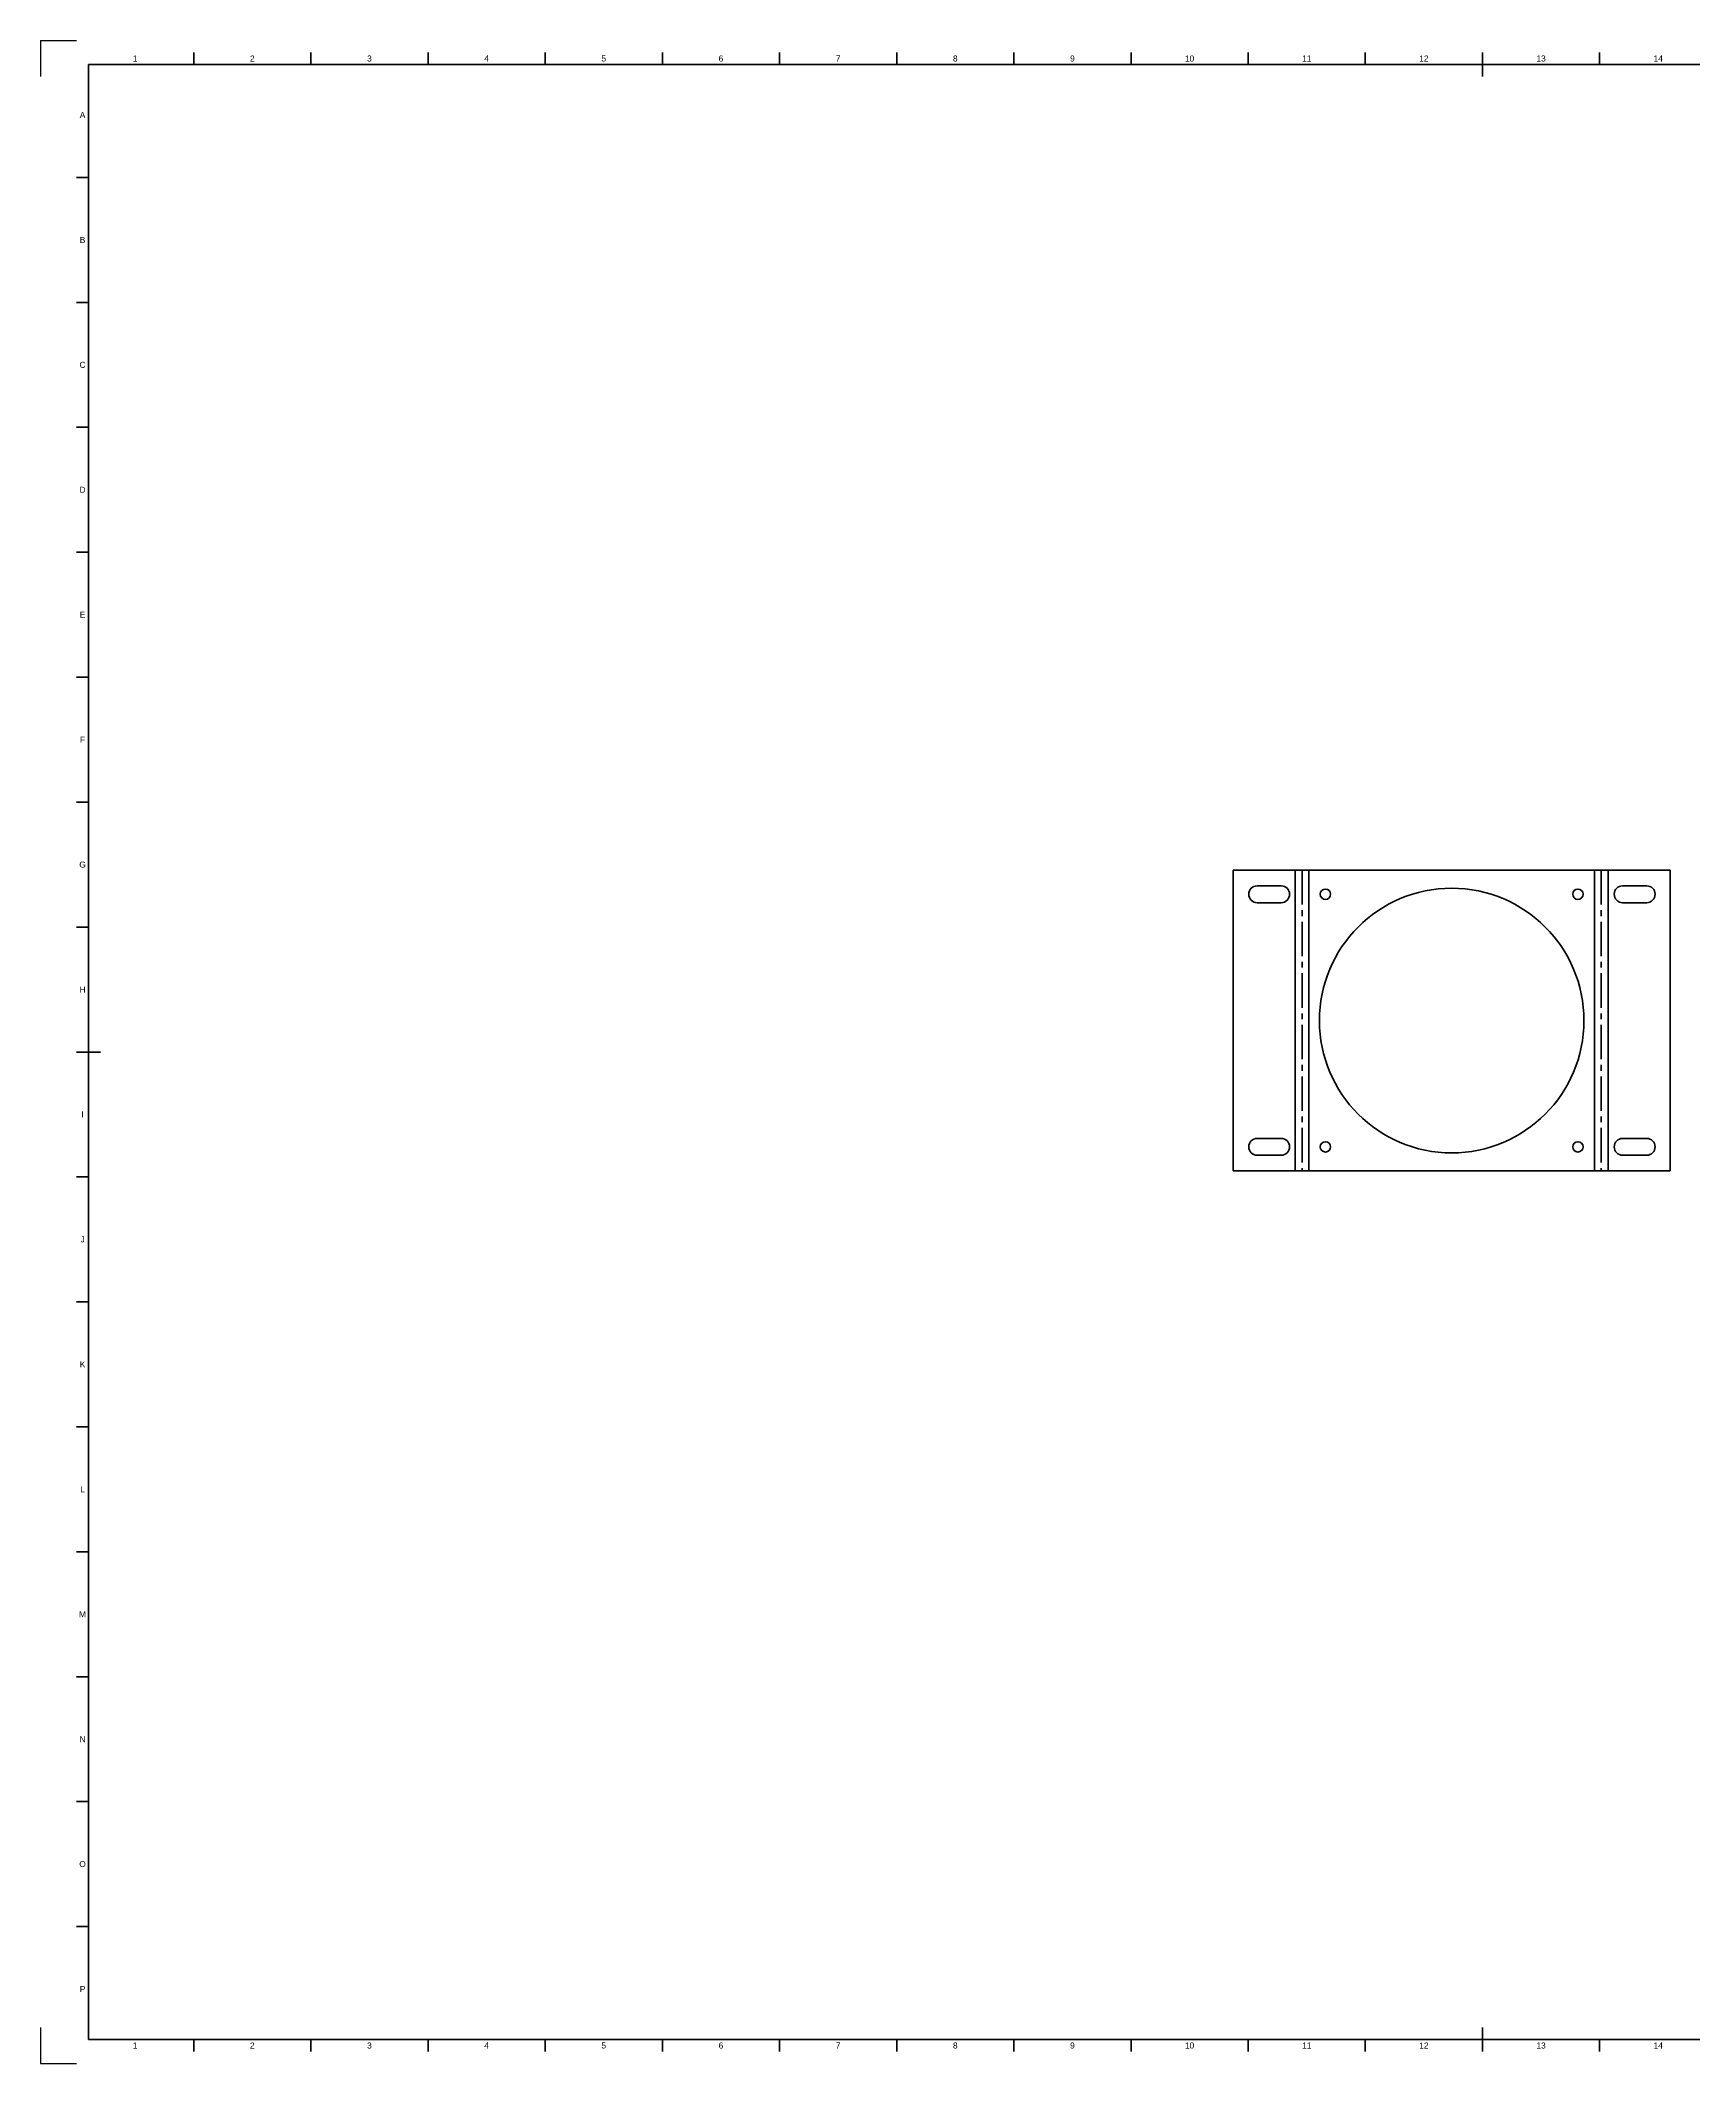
# Model space of a CAD drawing. Header units: millimetres. Extents: x 0 to 1189, y 0 to 841.
# Drawn here: x 0 to 687, y 0 to 841 of the extents above; entities that cross this region are included whole.
import ezdxf
from ezdxf.enums import TextEntityAlignment as Align

# ---------------------------------------------------------------- set-up
doc = ezdxf.new("R2010")
doc.units = ezdxf.units.MM
doc.header["$LTSCALE"] = 0.75
doc.linetypes.add('CENTER2', pattern=[28.575, 19.05, -3.175, 3.175, -3.175])
for name, color, linetype, lineweight in [('Bend Center', 7, 'CENTER2', 35), ('BORDER', 7, 'Continuous', 35), ('Visible', 7, 'Continuous', 70), ('Visible Narrow', 7, 'Continuous', 35)]:
    doc.layers.add(name, color=color, linetype=linetype, lineweight=lineweight)
doc.styles.add('FusionTitle', font='arial.ttf')

# ---------------------------------------------------------------- blocks, each defined once
blk = doc.blocks.new('ISO_A0_SHEET')
at = {"layer": 'BORDER'}
for p, q in [((63.708337, 836), (63.708337, 831)), ((112.41667, 836), (112.41667, 831)), ((161.125003, 836), (161.125003, 831)), ((209.833336, 836), (209.833336, 831)), ((258.541669, 836), (258.541669, 831)), ((307.250002, 836), (307.250002, 831)), ((355.958335, 836), (355.958335, 831)), ((404.666668, 836), (404.666668, 831)), ((453.375001, 836), (453.375001, 831)), ((502.083334, 836), (502.083334, 831)), ((550.791667, 836), (550.791667, 831)), ((599.5, 836), (599.5, 826)), ((648.208333, 836), (648.208333, 831)), ((20, 831), (1179, 831)), ((20, 831), (20, 10)), ((15, 784.0625), (20, 784.0625)), ((15, 732.125), (20, 732.125)), ((15, 680.1875), (20, 680.1875)), ((15, 628.25), (20, 628.25)), ((15, 576.3125), (20, 576.3125)), ((15, 524.375), (20, 524.375)), ((15, 472.4375), (20, 472.4375)), ((15, 420.5), (25, 420.5)), ((15, 368.5625), (20, 368.5625)), ((15, 316.625), (20, 316.625)), ((15, 264.6875), (20, 264.6875)), ((15, 212.75), (20, 212.75)), ((15, 160.8125), (20, 160.8125)), ((15, 108.875), (20, 108.875)), ((15, 56.9375), (20, 56.9375)), ((20, 10), (1179, 10)), ((63.708337, 10), (63.708337, 5)), ((112.41667, 10), (112.41667, 5)), ((161.125003, 10), (161.125003, 5)), ((209.833336, 10), (209.833336, 5)), ((258.541669, 10), (258.541669, 5)), ((307.250002, 10), (307.250002, 5)), ((355.958335, 10), (355.958335, 5)), ((404.666668, 10), (404.666668, 5)), ((453.375001, 10), (453.375001, 5)), ((502.083334, 10), (502.083334, 5)), ((550.791667, 10), (550.791667, 5)), ((599.5, 15), (599.5, 5)), ((648.208333, 10), (648.208333, 5))]:
    blk.add_line(p, q, dxfattribs=at)
at = {"layer": 'Defpoints'}
for p, q in [((0, 841), (15, 841)), ((0, 841), (0, 826)), ((0, 15), (0, 0)), ((0, 0), (15, 0))]:
    blk.add_line(p, q, dxfattribs=at)
at = {"layer": 'BORDER', "style": 'FusionTitle'}
for s, p in [('1', (39.35417, 833.5)), ('2', (88.062503, 833.5)), ('3', (136.770836, 833.5)), ('4', (185.479169, 833.5)), ('5', (234.187502, 833.5)), ('6', (282.895835, 833.5)), ('7', (331.604168, 833.5)), ('8', (380.312501, 833.5)), ('9', (429.020835, 833.5)), ('10', (477.729168, 833.5)), ('11', (526.4375, 833.5)), ('12', (575.145833, 833.5)), ('13', (623.854167, 833.5)), ('14', (672.5625, 833.5)), ('A', (17.5, 810.03125)), ('B', (17.5, 758.09375)), ('C', (17.5, 706.15625)), ('D', (17.5, 654.21875)), ('E', (17.5, 602.28125)), ('F', (17.5, 550.34375)), ('G', (17.5, 498.40625)), ('H', (17.5, 446.46875)), ('I', (17.5, 394.53125)), ('J', (17.5, 342.59375)), ('K', (17.5, 290.65625)), ('L', (17.5, 238.71875)), ('M', (17.5, 186.78125)), ('N', (17.5, 134.84375)), ('O', (17.5, 82.90625)), ('P', (17.5, 30.96875)), ('1', (39.35417, 7.5)), ('2', (88.062503, 7.5)), ('3', (136.770836, 7.5)), ('4', (185.479169, 7.5)), ('5', (234.187502, 7.5)), ('6', (282.895835, 7.5)), ('7', (331.604168, 7.5)), ('8', (380.312501, 7.5)), ('9', (429.020835, 7.5)), ('10', (477.729168, 7.5)), ('11', (526.4375, 7.5)), ('12', (575.145833, 7.5)), ('13', (623.854167, 7.5)), ('14', (672.5625, 7.5))]:
    blk.add_text(s, height=2.5, dxfattribs=at).set_placement(p, align=Align.MIDDLE)

msp = doc.modelspace()

# ---------------------------------------------------------------- linework, layer by layer
at = {"layer": 'Bend Center'}
for p, q in [((524.51116, 496.067186), (524.51116, 371.067186)), ((648.881756, 496.067186), (648.881756, 371.067186))]:
    msp.add_line(p, q, dxfattribs=at)
at = {"layer": 'Visible'}
for p, q in [((677.567054, 496.067186), (495.825863, 496.067186)), ((495.825863, 496.067186), (495.825863, 371.067186)), ((505.825863, 489.567186), (515.825863, 489.567186)), ((657.764493, 489.567186), (667.764493, 489.567186)), ((677.567054, 371.067186), (677.567054, 496.067186)), ((515.825863, 482.567186), (505.825863, 482.567186)), ((667.764493, 482.567186), (657.764493, 482.567186)), ((505.825863, 384.567186), (515.825863, 384.567186)), ((657.764493, 384.567186), (667.764493, 384.567186)), ((677.567054, 371.067186), (495.825863, 371.067186)), ((515.825863, 377.567186), (505.825863, 377.567186)), ((667.764493, 377.567186), (657.764493, 377.567186))]:
    msp.add_line(p, q, dxfattribs=at)
at = {"layer": 'Visible', "extrusion": (0, 0, -1)}
for centre, radius in [((-586.696458, 433.567186), 55), ((-534.196458, 486.067186), 2.15), ((-639.196458, 486.067186), 2.15), ((-534.196458, 381.067186), 2.15), ((-639.196458, 381.067186), 2.15)]:
    msp.add_circle(centre, radius, dxfattribs=at)
for centre, start, end in [((-505.825863, 486.067186), 270, 90), ((-515.825863, 486.067186), 90, 270), ((-657.764493, 486.067186), 270, 90), ((-667.764493, 486.067186), 90, 270), ((-505.825863, 381.067186), 270, 90), ((-515.825863, 381.067186), 90, 270), ((-657.764493, 381.067186), 270, 90), ((-667.764493, 381.067186), 90, 270)]:
    msp.add_arc(centre, 3.5, start, end, dxfattribs=at)
at = {"layer": 'Visible Narrow'}
for p, q in [((521.683727, 371.067186), (521.683727, 496.067186)), ((527.338594, 496.067186), (527.338594, 371.067186)), ((646.054323, 371.067186), (646.054323, 496.067186)), ((651.709189, 496.067186), (651.709189, 371.067186))]:
    msp.add_line(p, q, dxfattribs=at)

# ---------------------------------------------------------------- block references
at = {"layer": 'BORDER'}
msp.add_blockref('ISO_A0_SHEET', (0, 0), dxfattribs=at)

doc.saveas('drawing.dxf')
